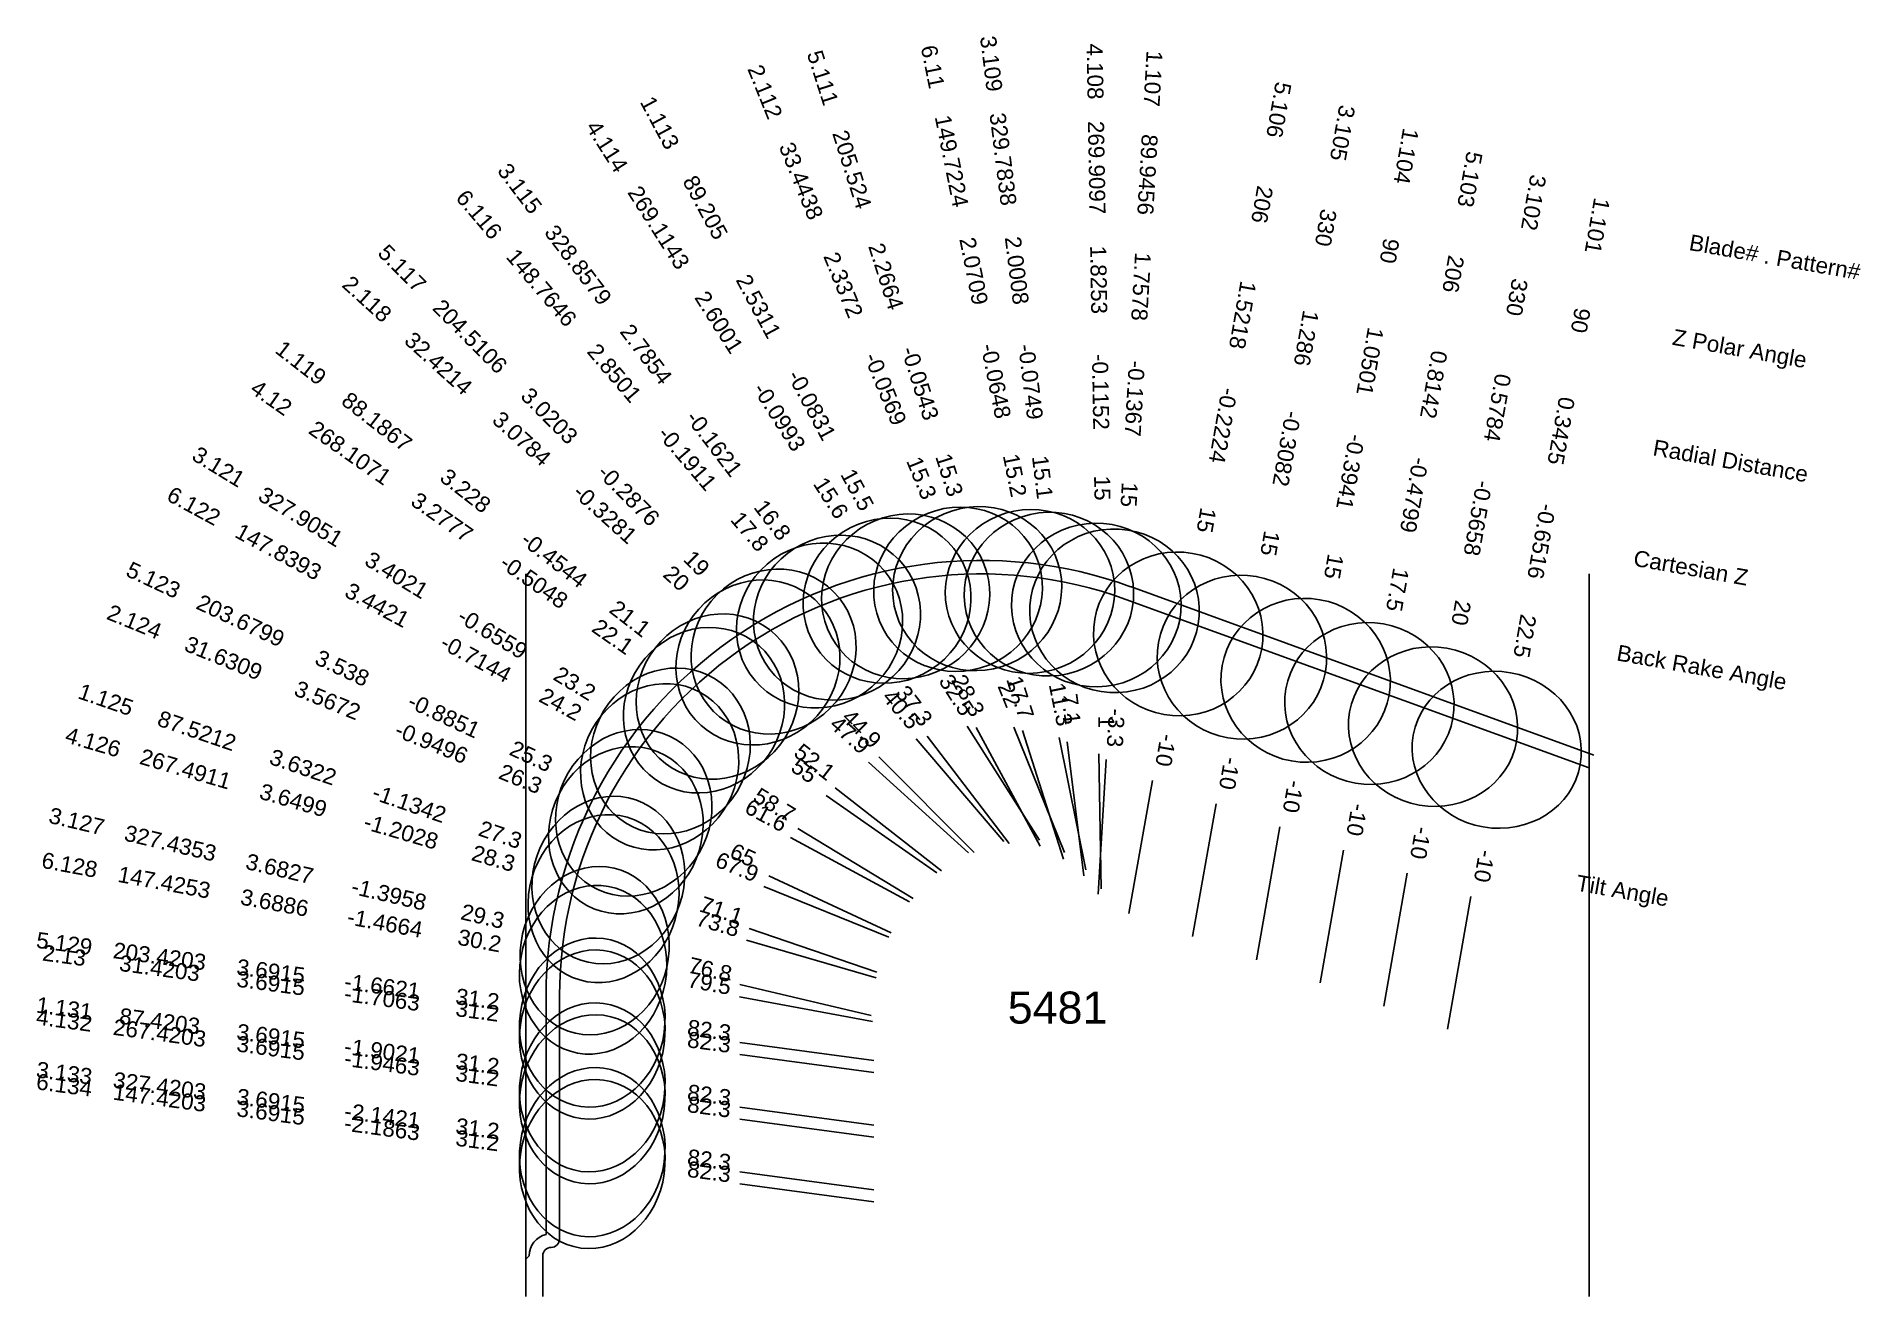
# Model space of a CAD drawing. Header units: inches. Extents: x 30.25 to 37, y 15.32 to 19.99.
import ezdxf
from ezdxf.enums import TextEntityAlignment as Align

# ---------------------------------------------------------------- set-up
doc = ezdxf.new("R2010")
doc.units = ezdxf.units.IN
doc.header["$MEASUREMENT"] = 0
for name, color, linetype, true_color in [('Blade_1', 30, 'Continuous', 0xff7f00), ('Blade_2', 7, 'Continuous', 0xcccc00), ('Blade_3', 7, 'Continuous', 0x00cc00), ('Blade_4', 7, 'Continuous', 0x00cccc), ('Blade_5', 7, 'Continuous', 0x0066cc), ('Blade_6', 190, 'Continuous', 0x7f00ff)]:
    doc.layers.add(name, color=color, linetype=linetype, true_color=true_color)
doc.styles.get("Standard").update_dxf_attribs({"font": 'arial.ttf'})

msp = doc.modelspace()

# ---------------------------------------------------------------- linework, layer by layer
for p, q in [((32.0625, 18), (32.0625, 15.4903)), ((32.0625, 18), (32.0625, 15.3229)), ((36, 18), (36, 15.4903)), ((36, 18), (36, 15.3229)), ((34.2844, 17.9058), (36, 17.2813)), ((34.3015, 17.9528), (36.0171, 17.3283)), ((32.1375, 15.553), (32.1375, 16.4375)), ((32.1875, 15.5364), (32.1875, 16.4375)), ((32.075, 15.4739), (32.0625, 15.4614)), ((32.125, 15.3229), (32.125, 15.4739))]:
    msp.add_line(p, q)
for centre, radius, start, end in [((33.75, 16.4375), 1.6125, 70, 180.00014), ((33.75, 16.4375), 1.5625, 70, 180.00014), ((32.1562, 15.4739), 0.0813, 103.34236, 180), ((32.1562, 15.5364), 0.0312, 270.00014, 0), ((32.1562, 15.4739), 0.0312, 90.00014, 180)]:
    msp.add_arc(centre, radius, start, end)
at = {"layer": 'Blade_1'}
for p, q in [((33.7302, 17.4312), (33.9671, 16.9909)), ((34.2107, 17.3127), (34.1821, 16.8135)), ((33.2074, 17.2071), (33.6021, 16.9001)), ((34.8541, 17.0628), (34.7673, 16.5704)), ((35.5617, 16.8053), (35.4749, 16.3129)), ((32.8895, 16.687), (33.3625, 16.5249)), ((32.8551, 16.0244), (33.3506, 15.9577))]:
    msp.add_line(p, q, dxfattribs=at)
for centre, major_axis, ratio in [((33.4689, 17.9169), (0.2765, 0.1488), 0.963453), ((34.2422, 17.8633), (0.3135, -0.018), 0.96581), ((34.9499, 17.6059), (0.3092, -0.0545), 0.965926), ((32.772, 17.5456), (0.1927, 0.2479), 0.9327), ((35.6575, 17.3484), (0.3092, -0.0545), 0.92388), ((32.3678, 16.8658), (0.1018, 0.297), 0.88863), ((32.3085, 16.0979), (0.0419, 0.3112), 0.855665)]:
    msp.add_ellipse(centre, major_axis=major_axis, ratio=ratio, dxfattribs=at)
at = {"layer": 'Blade_2'}
for p, q in [((33.8698, 17.4319), (34.0575, 16.9685)), ((33.3309, 17.3022), (33.7019, 16.9671)), ((32.9436, 16.8426), (33.4068, 16.6541)), ((32.8551, 16.2202), (33.3506, 16.1535))]:
    msp.add_line(p, q, dxfattribs=at)
for centre, major_axis, ratio in [((33.6628, 17.9431), (0.291, 0.1179), 0.964353), ((32.9216, 17.6719), (0.2105, 0.233), 0.939757), ((32.4328, 17.0504), (0.1183, 0.2909), 0.89669), ((32.3085, 16.2937), (0.0419, 0.3112), 0.855665)]:
    msp.add_ellipse(centre, major_axis=major_axis, ratio=ratio, dxfattribs=at)
at = {"layer": 'Blade_3'}
for p, q in [((33.5488, 17.3992), (33.8518, 17.0015)), ((34.0669, 17.3778), (34.1283, 16.8816)), ((34.6182, 17.1487), (34.5314, 16.6563)), ((33.069, 17.0574), (33.4961, 16.7974)), ((35.3258, 16.8911), (35.239, 16.3987)), ((32.8543, 16.4784), (33.3411, 16.3644)), ((32.8551, 15.7844), (33.3506, 15.7177))]:
    msp.add_line(p, q, dxfattribs=at)
for centre, major_axis, ratio in [((33.9992, 17.9251), (0.3116, 0.0385), 0.965403), ((33.2146, 17.8379), (0.2498, 0.1903), 0.957429), ((34.714, 17.6918), (0.3092, -0.0545), 0.965926), ((35.4216, 17.4342), (0.3092, -0.0545), 0.939693), ((32.5979, 17.3441), (0.1633, 0.2682), 0.91889), ((32.3173, 16.6042), (0.0716, 0.3057), 0.872472), ((32.3085, 15.8579), (0.0419, 0.3112), 0.855665)]:
    msp.add_ellipse(centre, major_axis=major_axis, ratio=ratio, dxfattribs=at)
at = {"layer": 'Blade_4'}
for p, q in [((33.6961, 17.4355), (33.9647, 17.0138)), ((34.1842, 17.3334), (34.1928, 16.8335)), ((33.1741, 17.1789), (33.5837, 16.8922)), ((32.8797, 16.6434), (33.3599, 16.5039)), ((32.8551, 15.9802), (33.3506, 15.9135))]:
    msp.add_line(p, q, dxfattribs=at)
for centre, major_axis, ratio in [((33.3999, 17.9007), (0.2649, 0.1687), 0.963139), ((34.1747, 17.8848), (0.314, 0.0054), 0.965726), ((32.7223, 17.4952), (0.1801, 0.2572), 0.926309), ((32.3501, 16.7972), (0.0876, 0.3015), 0.880782), ((32.3085, 16.0537), (0.0419, 0.3112), 0.855665)]:
    msp.add_ellipse(centre, major_axis=major_axis, ratio=ratio, dxfattribs=at)
at = {"layer": 'Blade_5'}
for p, q in [((33.901, 17.4202), (34.0527, 16.9438)), ((33.3693, 17.322), (33.7225, 16.9681)), ((34.3824, 17.2345), (34.2956, 16.7421)), ((35.09, 16.977), (35.0032, 16.4846)), ((32.9617, 16.8817), (33.4148, 16.6702)), ((32.8551, 16.2644), (33.3506, 16.1977))]:
    msp.add_line(p, q, dxfattribs=at)
for centre, major_axis, ratio in [((33.7336, 17.9457), (0.2992, 0.0953), 0.964621), ((34.4782, 17.7776), (0.3092, -0.0545), 0.965926), ((32.9797, 17.7124), (0.2223, 0.2218), 0.945692), ((35.1858, 17.5201), (0.3092, -0.0545), 0.953717), ((32.462, 17.1149), (0.1328, 0.2845), 0.90413), ((32.3085, 16.3379), (0.0419, 0.3112), 0.855665)]:
    msp.add_ellipse(centre, major_axis=major_axis, ratio=ratio, dxfattribs=at)
at = {"layer": 'Blade_6'}
for p, q in [((33.5078, 17.3893), (33.8324, 17.009)), ((34.0376, 17.3945), (34.136, 16.9042)), ((33.043, 17.0233), (33.4829, 16.7855)), ((32.8537, 16.4333), (33.3454, 16.3424)), ((32.8551, 15.7402), (33.3506, 15.6735))]:
    msp.add_line(p, q, dxfattribs=at)
for centre, major_axis, ratio in [((33.9291, 17.9352), (0.3079, 0.0618), 0.96523), ((33.1499, 17.8089), (0.2389, 0.2038), 0.952084), ((32.5579, 17.2856), (0.1493, 0.2762), 0.911912), ((32.3114, 16.5336), (0.0571, 0.3088), 0.864185), ((32.3085, 15.8137), (0.0419, 0.3112), 0.855665)]:
    msp.add_ellipse(centre, major_axis=major_axis, ratio=ratio, dxfattribs=at)

# ---------------------------------------------------------------- texts
for s, height, p in [('Blade# . Pattern#', 0.059375, (36.3715, 19.2295)), ('Z Polar Angle', 0.059375, (36.3096, 18.8787)), ('Radial Distance', 0.059375, (36.2375, 18.4693)), ('Cartesian Z', 0.059375, (36.1653, 18.06)), ('Back Rake Angle', 0.059375, (36.1034, 17.7092)), ('Tilt Angle', 0.05937, (35.9531, 16.8568))]:
    msp.add_text(s, height=height, rotation=350).set_placement(p, align=Align.MIDDLE_LEFT)
msp.add_text('5481', height=0.11875).set_placement((34.0312, 16.3934), align=Align.MIDDLE_CENTER)
at = {"layer": 'Blade_1'}
for s, rotation, p in [('1.107', 266.72176, (34.3552, 19.8366)), ('1.113', 298.28207, (32.5324, 19.6575)), ('89.9456', 266.72176, (34.3348, 19.4809)), ('1.104', 260, (35.2931, 19.5524)), ('89.205', 298.28207, (32.7012, 19.3437)), ('1.101', 260, (36.0007, 19.2949)), ('1.7578', 266.72176, (34.3111, 19.066)), ('90', 260, (35.2313, 19.2015)), ('2.5311', 298.28207, (32.8981, 18.9777)), ('90', 260, (35.9389, 18.944)), ('1.0501', 260, (35.1591, 18.7922)), ('1.119', 322.13252, (31.2117, 18.7588)), ('-0.1367', 266.72176, (34.2873, 18.651)), ('-0.0831', 298.28207, (33.0951, 18.6117)), ('88.1867', 322.13252, (31.4929, 18.5402)), ('0.3425', 260, (35.8667, 18.5347)), ('-0.3941', 260, (35.0869, 18.3829)), ('3.228', 322.13252, (31.821, 18.285)), ('15.5', 298.28207, (33.2638, 18.298)), ('15', 266.72176, (34.2669, 18.2953)), ('-0.6516', 260, (35.7945, 18.1254)), ('-0.4544', 322.13252, (32.1491, 18.0299)), ('15', 260, (35.025, 18.0321)), ('21.1', 322.13252, (32.4304, 17.8112)), ('22.5', 260, (35.7326, 17.7746)), ('1.125', 341.08565, (30.498, 17.5065)), ('28.3', 298.28207, (33.6739, 17.5358)), ('-3.3', 266.72176, (34.2174, 17.4313)), ('87.5212', 341.08565, (30.835, 17.391)), ('52.1', 322.13252, (33.1136, 17.28)), ('3.6322', 341.08565, (31.2282, 17.2563)), ('-10', 260, (34.8748, 17.1797)), ('-1.1342', 341.08565, (31.6214, 17.1216)), ('27.3', 341.08565, (31.9584, 17.0061)), ('-10', 260, (35.5824, 16.9222)), ('71.1', 341.08565, (32.7772, 16.7255)), ('1.131', 352.33692, (30.3496, 16.3615)), ('87.4203', 352.33692, (30.7027, 16.314)), ('3.6915', 352.33692, (31.1146, 16.2585)), ('-1.9021', 352.33692, (31.5265, 16.2031)), ('31.2', 352.33692, (31.8796, 16.1556)), ('82.3', 352.33692, (32.7374, 16.0402))]:
    msp.add_text(s, height=0.05937, rotation=rotation, dxfattribs=at).set_placement(p, align=Align.CENTER)
at = {"layer": 'Blade_2'}
for s, rotation, p in [('2.112', 292.04914, (32.9208, 19.775)), ('33.4438', 292.04914, (33.0545, 19.4448)), ('2.3372', 292.04914, (33.2106, 19.0596)), ('2.118', 317.91164, (31.4548, 18.9967)), ('32.4214', 317.91164, (31.7192, 18.7579)), ('-0.0569', 292.04914, (33.3666, 18.6744)), ('3.0784', 317.91164, (32.0276, 18.4793)), ('15.3', 292.04914, (33.5003, 18.3442)), ('-0.3281', 317.91164, (32.3361, 18.2007)), ('20', 317.91164, (32.6004, 17.962)), ('2.124', 337.86163, (30.602, 17.7952)), ('31.6309', 337.86163, (30.932, 17.661)), ('3.5672', 337.86163, (31.317, 17.5044)), ('22', 292.04914, (33.8252, 17.542)), ('-0.9496', 337.86163, (31.702, 17.3477)), ('47.9', 317.91164, (33.2427, 17.3818)), ('26.3', 337.86163, (32.0319, 17.2135)), ('67.9', 337.86163, (32.8336, 16.8873)), ('2.13', 352.33692, (30.3496, 16.5573)), ('31.4203', 352.33692, (30.7027, 16.5098)), ('3.6915', 352.33692, (31.1146, 16.4543)), ('-1.7063', 352.33692, (31.5265, 16.3989)), ('31.2', 352.33692, (31.8796, 16.3514)), ('82.3', 352.33692, (32.7374, 16.236))]:
    msp.add_text(s, height=0.05937, rotation=rotation, dxfattribs=at).set_placement(p, align=Align.CENTER)
at = {"layer": 'Blade_3'}
for s, rotation, p in [('3.109', 277.05062, (33.7566, 19.8867)), ('3.105', 260, (35.0572, 19.6383)), ('329.7838', 277.05062, (33.8003, 19.5331)), ('3.115', 307.30113, (32.0168, 19.4101)), ('3.102', 260, (35.7648, 19.3807)), ('330', 260, (34.9953, 19.2874)), ('328.8579', 307.30113, (32.2327, 19.1267)), ('2.0008', 277.05062, (33.8513, 19.1206)), ('330', 260, (35.703, 19.0298)), ('2.7854', 307.30113, (32.4846, 18.7961)), ('1.286', 260, (34.9232, 18.8781)), ('-0.0749', 277.05062, (33.9023, 18.7081)), ('0.5784', 260, (35.6308, 18.6205)), ('-0.1621', 307.30113, (32.7365, 18.4655)), ('-0.3082', 260, (34.851, 18.4688)), ('3.121', 328.67173, (30.9096, 18.3718)), ('15.1', 277.05062, (33.9461, 18.3546)), ('327.9051', 328.67173, (31.2139, 18.1865)), ('-0.5658', 260, (35.5586, 18.2112)), ('16.8', 307.30113, (32.9523, 18.1821)), ('15', 260, (34.7891, 18.118)), ('3.4021', 328.67173, (31.5689, 17.9704)), ('20', 260, (35.4967, 17.8604)), ('-0.6559', 328.67173, (31.9239, 17.7543)), ('23.2', 328.67173, (32.2282, 17.5691)), ('37.3', 307.30113, (33.4768, 17.4937)), ('7.1', 277.05062, (34.0523, 17.4956)), ('-10', 260, (34.6388, 17.2656)), ('58.7', 328.67173, (32.9675, 17.1191)), ('3.127', 346.8182, (30.3929, 17.0549)), ('327.4353', 346.8182, (30.7397, 16.9737)), ('-10', 260, (35.3465, 17.008)), ('3.6827', 346.8182, (31.1444, 16.8789)), ('-1.3958', 346.8182, (31.5491, 16.7841)), ('29.3', 346.8182, (31.8959, 16.7029)), ('76.8', 346.8182, (32.7386, 16.5055)), ('3.133', 352.33692, (30.3496, 16.1215)), ('327.4203', 352.33692, (30.7027, 16.074)), ('3.6915', 352.33692, (31.1146, 16.0185)), ('-2.1421', 352.33692, (31.5265, 15.9631)), ('31.2', 352.33692, (31.8796, 15.9156)), ('82.3', 352.33692, (32.7374, 15.8002))]:
    msp.add_text(s, height=0.05937, rotation=rotation, dxfattribs=at).set_placement(p, align=Align.CENTER)
at = {"layer": 'Blade_4'}
for s, height, rotation, p in [('4.108', 0.05937, 270.98915, (34.1406, 19.861)), ('4.114', 0.05937, 302.49045, (32.3382, 19.5678)), ('269.9097', 0.05937, 270.98915, (34.1467, 19.5048)), ('269.1143', 0.05937, 302.49045, (32.5296, 19.2674)), ('1.8253', 0.05937, 270.98915, (34.1539, 19.0892)), ('2.6001', 0.05937, 302.49045, (32.7528, 18.9168)), ('-0.1152', 0.05937, 270.98915, (34.1611, 18.6737)), ('4.12', 0.05937, 325.00669, (31.1031, 18.6287)), ('-0.0993', 0.05937, 302.49045, (32.9761, 18.5662)), ('268.1071', 0.05937, 325.00669, (31.395, 18.4244)), ('15.6', 0.05937, 302.49045, (33.1674, 18.2657)), ('15', 0.05937, 270.98915, (34.1672, 18.3175)), ('3.2777', 0.05937, 325.00669, (31.7354, 18.186)), ('-0.5048', 0.05937, 325.00669, (32.0759, 17.9477)), ('22.1', 0.05937, 325.00669, (32.3678, 17.7434)), ('32.5', 0.05937, 302.49045, (33.6323, 17.5357)), ('4.126', 0.05937, 343.80355, (30.452, 17.3485)), ('1', 0.0594, 270.98915, (34.1822, 17.4521)), ('267.4911', 0.05937, 343.80355, (30.7941, 17.2491)), ('55', 0.05937, 325.00669, (33.0768, 17.247)), ('3.6499', 0.05937, 343.80355, (31.1933, 17.1332)), ('-1.2028', 0.05937, 343.80355, (31.5924, 17.0173)), ('28.3', 0.05937, 343.80355, (31.9345, 16.9179)), ('73.8', 0.05937, 343.80355, (32.7657, 16.6765)), ('4.132', 0.05937, 352.33692, (30.3496, 16.3173)), ('267.4203', 0.05937, 352.33692, (30.7027, 16.2698)), ('3.6915', 0.05937, 352.33692, (31.1146, 16.2143)), ('-1.9463', 0.05937, 352.33692, (31.5265, 16.1589)), ('31.2', 0.05937, 352.33692, (31.8796, 16.1114)), ('82.3', 0.05937, 352.33692, (32.7374, 15.996))]:
    msp.add_text(s, height=height, rotation=rotation, dxfattribs=at).set_placement(p, align=Align.CENTER)
at = {"layer": 'Blade_5'}
for s, rotation, p in [('5.111', 287.66765, (33.1337, 19.829)), ('5.106', 260, (34.8214, 19.7241)), ('205.524', 287.66765, (33.2419, 19.4895)), ('5.103', 260, (35.529, 19.4666)), ('206', 260, (34.7595, 19.3732)), ('5.117', 314.9433, (31.5835, 19.1114)), ('2.2664', 287.66765, (33.368, 19.0935)), ('206', 260, (35.4672, 19.1157)), ('1.5218', 260, (34.6874, 18.9639)), ('204.5106', 314.9433, (31.8351, 18.8592)), ('-0.0543', 287.66765, (33.4941, 18.6975)), ('0.8142', 260, (35.395, 18.7064)), ('3.0203', 314.9433, (32.1287, 18.565)), ('-0.2224', 260, (34.6152, 18.5546)), ('15.3', 287.66765, (33.6023, 18.358)), ('-0.2876', 314.9433, (32.4223, 18.2709)), ('-0.4799', 260, (35.3228, 18.2971)), ('15', 260, (34.5533, 18.2038)), ('5.123', 334.98243, (30.6709, 17.9508)), ('19', 314.9433, (32.674, 18.0187)), ('17.5', 260, (35.2609, 17.9463)), ('203.6799', 334.98243, (30.9938, 17.8001)), ('3.538', 334.98243, (31.3704, 17.6243)), ('17.7', 287.66765, (33.8649, 17.5334)), ('-0.8851', 334.98243, (31.747, 17.4486)), ('44.9', 314.9433, (33.2854, 17.4061)), ('25.3', 334.98243, (32.0698, 17.2979)), ('-10', 260, (34.403, 17.3514)), ('-10', 260, (35.1107, 17.0939)), ('65', 334.98243, (32.8541, 16.9319)), ('5.129', 352.33692, (30.3496, 16.6015)), ('203.4203', 352.33692, (30.7027, 16.554)), ('3.6915', 352.33692, (31.1146, 16.4985)), ('-1.6621', 352.33692, (31.5265, 16.4431)), ('31.2', 352.33692, (31.8796, 16.3956)), ('82.3', 352.33692, (32.7374, 16.2802))]:
    msp.add_text(s, height=0.05937, rotation=rotation, dxfattribs=at).set_placement(p, align=Align.CENTER)
at = {"layer": 'Blade_6'}
for s, rotation, p in [('6.11', 281.34612, (33.5402, 19.8731)), ('149.7224', 281.34612, (33.6103, 19.5238)), ('6.116', 310.46986, (31.867, 19.3125)), ('148.7646', 310.46986, (32.0983, 19.0415)), ('2.0709', 281.34612, (33.6921, 19.1163)), ('2.8501', 310.46986, (32.368, 18.7253)), ('-0.0648', 281.34612, (33.7739, 18.7088)), ('-0.1911', 310.46986, (32.6378, 18.4091)), ('15.2', 281.34612, (33.844, 18.3595)), ('6.122', 331.60116, (30.8192, 18.2256)), ('147.8393', 331.60116, (31.1326, 18.0562)), ('17.8', 310.46986, (32.869, 18.1381)), ('3.4421', 331.60116, (31.4982, 17.8585)), ('-0.7144', 331.60116, (31.8638, 17.6609)), ('24.2', 331.60116, (32.1772, 17.4914)), ('11.3', 281.34612, (34.0142, 17.5109)), ('40.5', 310.46986, (33.4308, 17.4797)), ('61.6', 331.60116, (32.9386, 17.0798)), ('6.128', 349.52279, (30.3678, 16.893)), ('147.4253', 349.52279, (30.7182, 16.8282)), ('3.6886', 349.52279, (31.1268, 16.7527)), ('-1.4664', 349.52279, (31.5355, 16.6771)), ('30.2', 349.52279, (31.8859, 16.6123)), ('79.5', 349.52279, (32.7369, 16.4549)), ('6.134', 352.33692, (30.3496, 16.0773)), ('147.4203', 352.33692, (30.7027, 16.0297)), ('3.6915', 352.33692, (31.1146, 15.9743)), ('-2.1863', 352.33692, (31.5265, 15.9189)), ('31.2', 352.33692, (31.8796, 15.8714)), ('82.3', 352.33692, (32.7374, 15.756))]:
    msp.add_text(s, height=0.05937, rotation=rotation, dxfattribs=at).set_placement(p, align=Align.CENTER)

doc.saveas('drawing.dxf')
